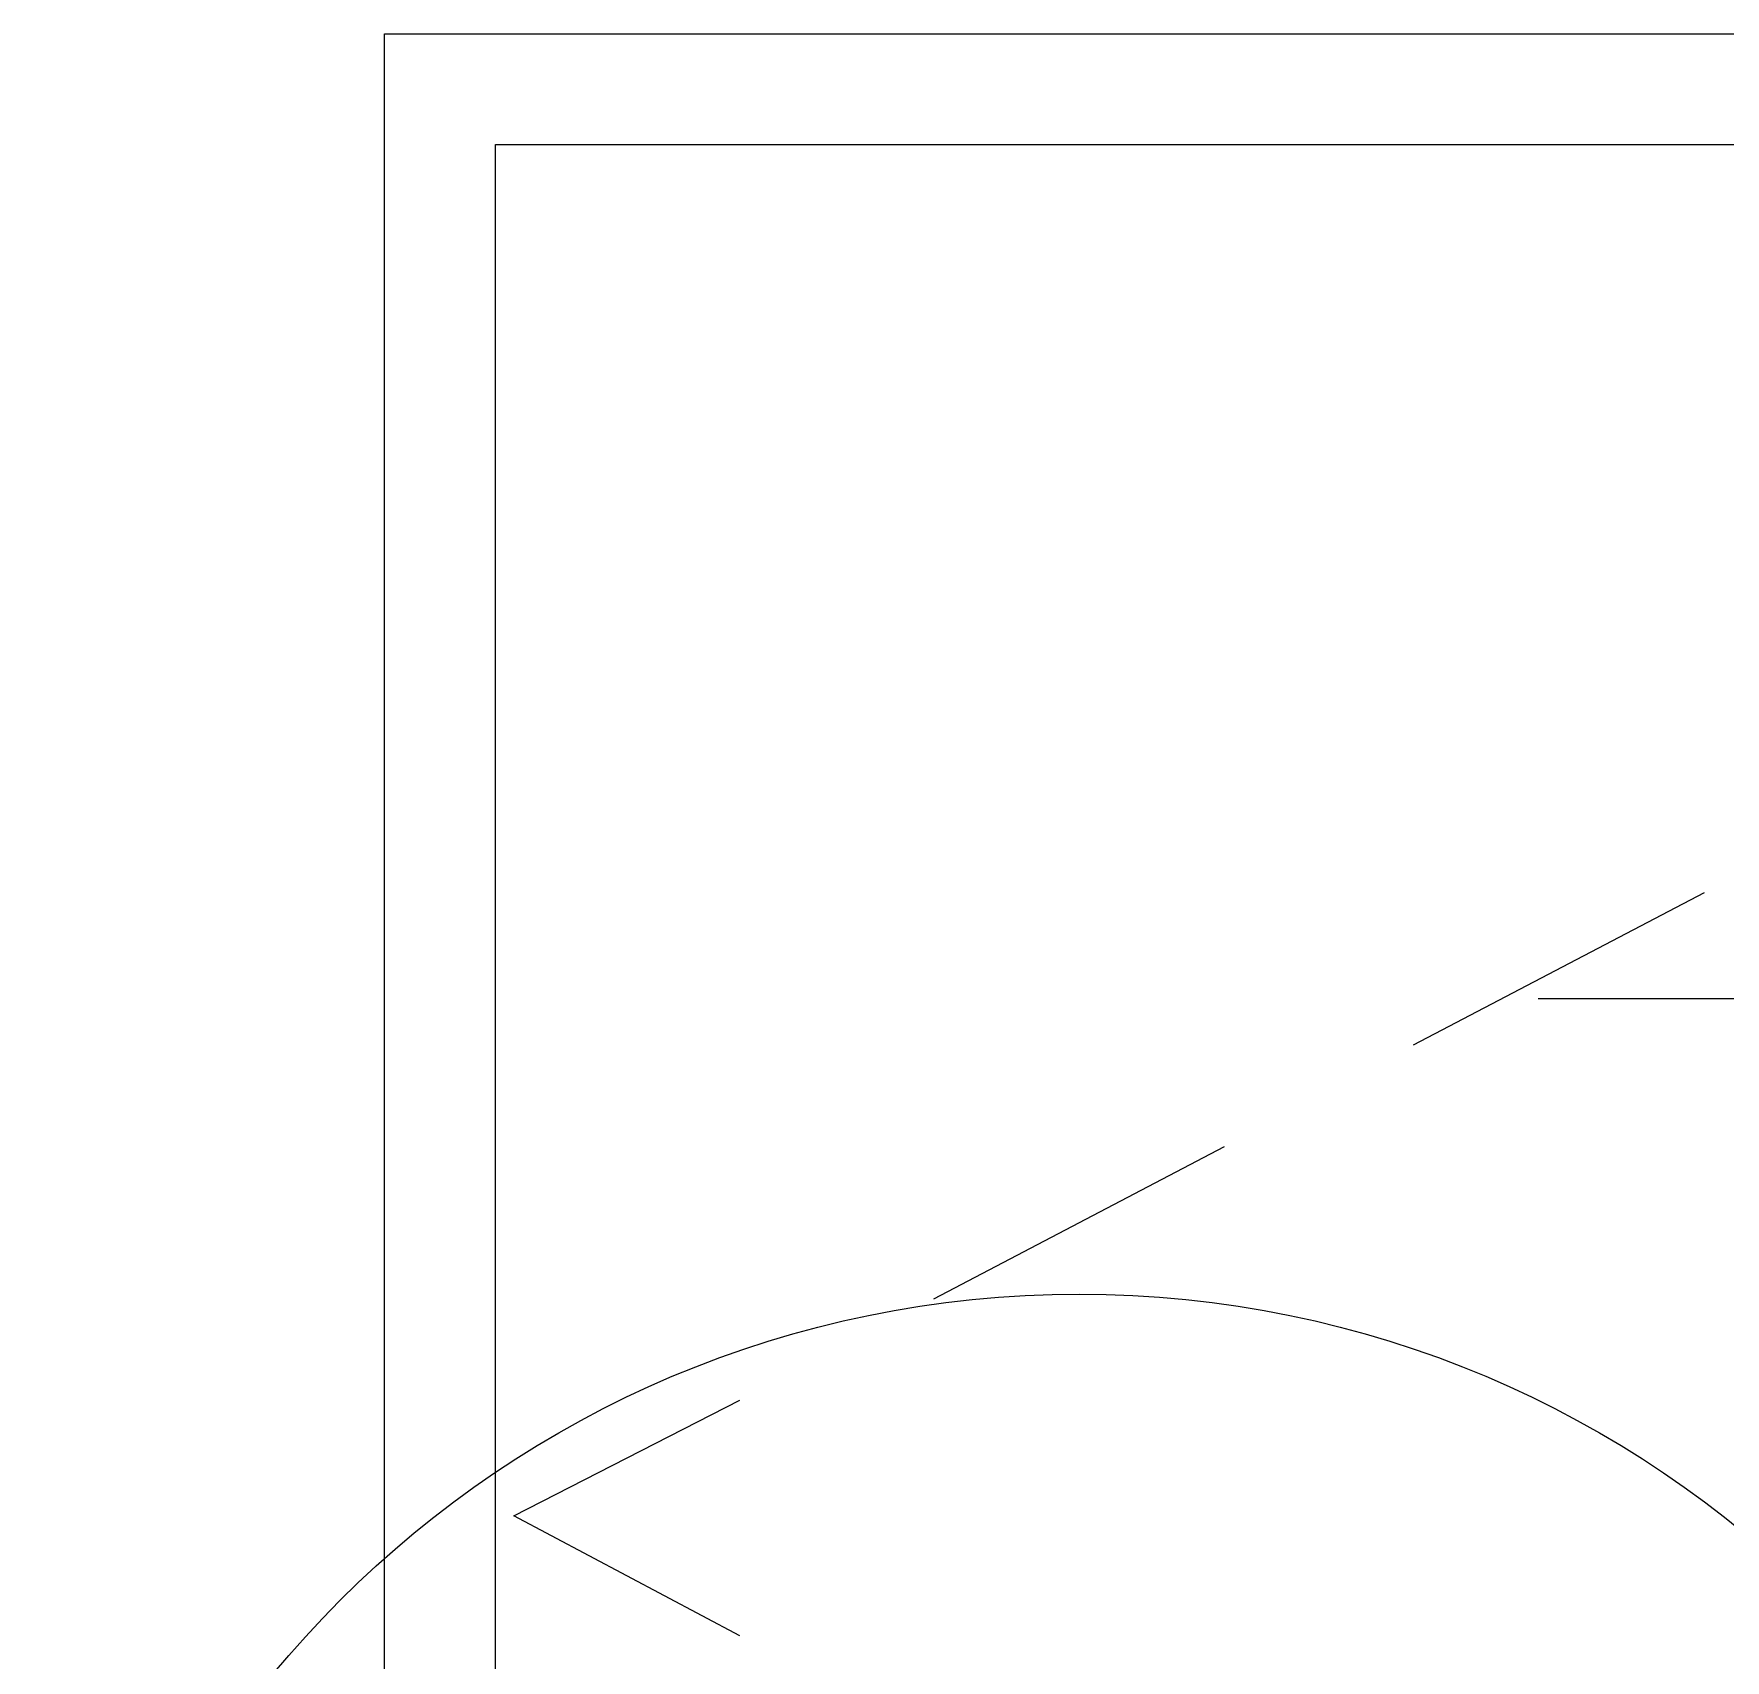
# Model space of a CAD drawing. Header units: millimetres. Extents: x 906 to 41302, y 848 to 28850.
# Drawn here: x 22734.1 to 23122, y 18358.6 to 18731.5 of the extents above; entities that cross this region are included whole.
import ezdxf

# ---------------------------------------------------------------- set-up
doc = ezdxf.new("R2010")
doc.units = ezdxf.units.MM
for name, color, linetype in [('PDF_A-ANNO-PONT', 7, 'Continuous'), ('PDF_A-WIN-IDEN', 7, 'Continuous'), ('PDF_X-단위세대$및$주동평면도$A-FLOR-OPEN-BELO', 7, 'Continuous')]:
    doc.layers.add(name, color=color, linetype=linetype)

msp = doc.modelspace()

# ---------------------------------------------------------------- linework, layer by layer
at = {"layer": 'PDF_A-ANNO-PONT', "lineweight": 13}
msp.add_lwpolyline([(23942.69, 18510.26), (23079.09, 18510.26)], dxfattribs=at)
at = {"layer": 'PDF_A-WIN-IDEN', "lineweight": 13}
msp.add_circle((22973.78, 18202.81), 239.71, dxfattribs=at)
at = {"layer": 'PDF_X-단위세대$및$주동평면도$A-FLOR-OPEN-BELO', "lineweight": 5}
for points in [[(22814.51, 18731.45), (23464.32, 18731.45), (23464.32, 18050.94), (22814.51, 18050.94)], [(22839.91, 18706.05), (23439.98, 18706.05), (23439.98, 18076.34), (22839.91, 18076.34)]]:
    msp.add_lwpolyline(points, close=True, dxfattribs=at)
for points in [[(23050.51, 18499.68), (23117.19, 18534.6)], [(22940.45, 18441.47), (23007.12, 18476.39)], [(22896, 18364.21), (22844.14, 18391.73), (22896, 18418.19)]]:
    msp.add_lwpolyline(points, dxfattribs=at)

doc.saveas('drawing.dxf')
